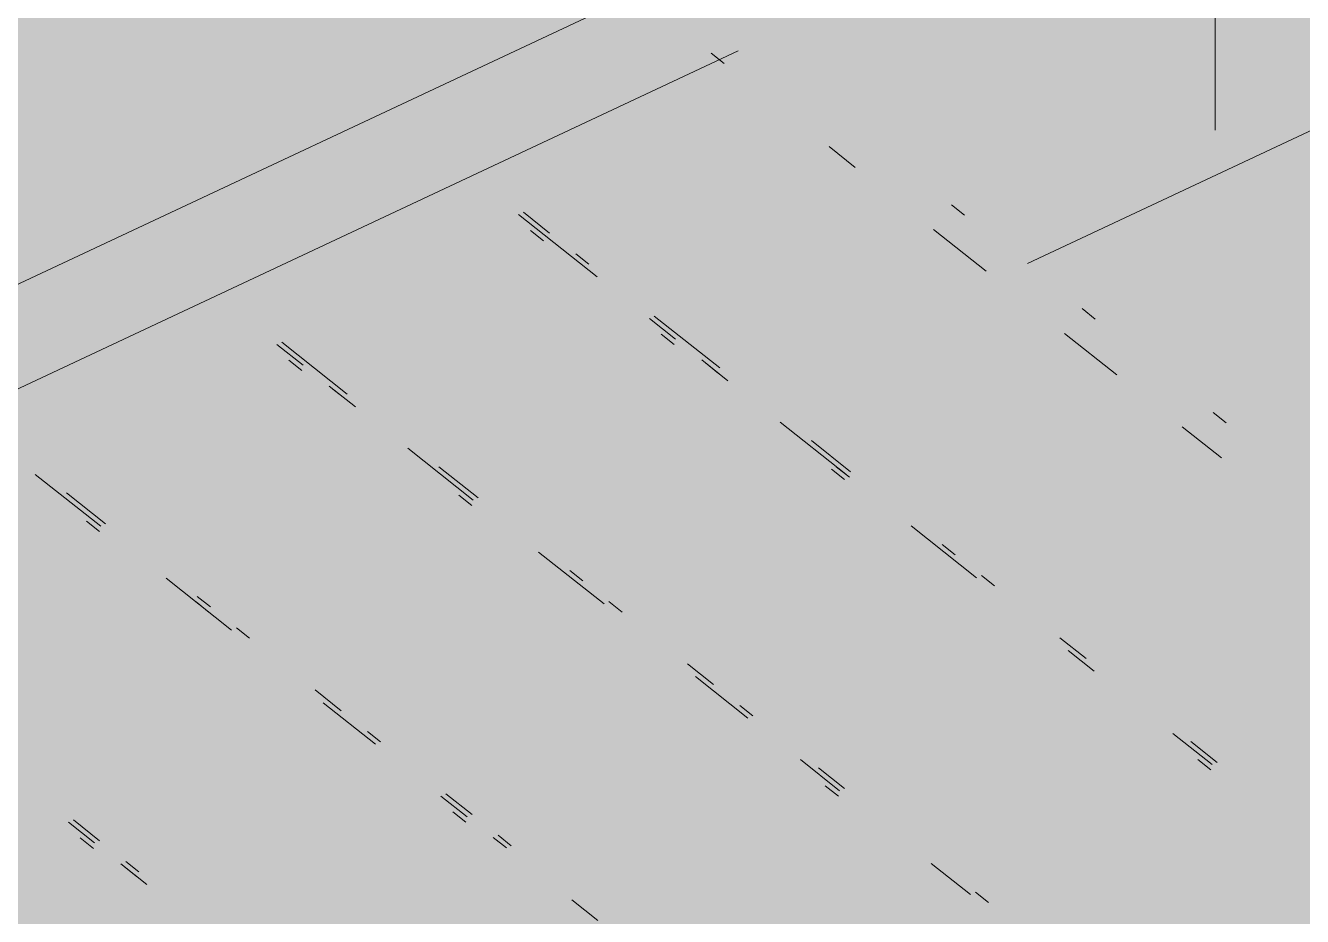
# Model space of a CAD drawing. Header units: millimetres. Extents: x 5 to 1315, y 5 to 292.
# Drawn here: x 1186.438 to 1189.677, y 100.444 to 102.705 of the extents above; entities that cross this region are included whole.
import ezdxf

# ---------------------------------------------------------------- set-up
doc = ezdxf.new("R2010")
doc.units = ezdxf.units.MM
doc.layers.add('EXISTING', color=7, linetype='Continuous')
doc.layers.add('IMAGES', color=7, linetype='Continuous')

# ---------------------------------------------------------------- blocks, each defined once
blk = doc.blocks.new('SHEET_03')
at = {"layer": 'EXISTING', "color": 250, "lineweight": 9}
for p, q in [((285.3963, 101.569), (289.4551, 103.4745)), ((289.4551, 102.4399), (289.4551, 103.4745)), ((288.9793, 102.1014), (290.6978, 102.9082)), ((284.3685, 100.8212), (288.2452, 102.6412)), ((288.177, 102.635), (288.2102, 102.6087)), ((288.4758, 102.398), (288.5421, 102.3453)), ((287.7671, 102.1786), (287.7007, 102.2313)), ((288.8194, 102.2239), (288.7862, 102.2502)), ((287.6882, 102.2255), (287.8874, 102.0674)), ((287.7515, 102.1592), (287.7183, 102.1855)), ((288.7413, 102.1873), (288.8741, 102.0819)), ((287.8667, 102.0996), (287.8335, 102.126)), ((289.1513, 101.9605), (289.1181, 101.9868)), ((288.0202, 101.9621), (288.0866, 101.9094)), ((288.1986, 101.8362), (288.0327, 101.9679)), ((288.0834, 101.8958), (288.0502, 101.9221)), ((289.0733, 101.9239), (289.2061, 101.8185)), ((287.0753, 101.8958), (287.1417, 101.8431)), ((287.2538, 101.7699), (287.0878, 101.9016)), ((287.1385, 101.8295), (287.1053, 101.8558)), ((288.1529, 101.8567), (288.2193, 101.804)), ((288.1955, 101.8226), (288.1623, 101.8489)), ((287.2081, 101.7904), (287.2745, 101.7377)), ((287.2506, 101.7563), (287.2174, 101.7827)), ((289.4833, 101.6971), (289.4501, 101.7235)), ((288.3521, 101.6987), (288.5181, 101.567)), ((289.372, 101.6868), (289.4716, 101.6078)), ((288.5306, 101.5728), (288.431, 101.6519)), ((287.4072, 101.6324), (287.5732, 101.5007)), ((287.5857, 101.5066), (287.4861, 101.5856)), ((288.5274, 101.5592), (288.4943, 101.5856)), ((286.4624, 101.5661), (286.6283, 101.4344)), ((288.515, 101.5534), (288.4818, 101.5797)), ((286.6408, 101.4403), (286.5412, 101.5193)), ((287.5701, 101.4871), (287.5369, 101.5134)), ((286.6252, 101.4208), (286.592, 101.4471)), ((288.6841, 101.4353), (288.8501, 101.3036)), ((287.7392, 101.369), (287.9052, 101.2373)), ((288.7961, 101.3621), (288.763, 101.3885)), ((286.7943, 101.3027), (286.9603, 101.171)), ((287.8513, 101.2958), (287.8181, 101.3222)), ((288.8957, 101.2831), (288.8625, 101.3094)), ((286.9033, 101.2159), (286.8701, 101.2423)), ((286.9064, 101.2296), (286.8732, 101.2559)), ((287.9509, 101.2168), (287.9177, 101.2432)), ((287.006, 101.1505), (286.9728, 101.1769)), ((289.1281, 101.0987), (289.0617, 101.1514)), ((289.0824, 101.1192), (289.1488, 101.0665)), ((288.1832, 101.0325), (288.1168, 101.0851)), ((288.1375, 101.0529), (288.2703, 100.9476)), ((287.2384, 100.9662), (287.172, 101.0189)), ((287.1927, 100.9866), (287.3254, 100.8813)), ((288.2828, 100.9534), (288.2496, 100.9798)), ((287.3379, 100.8872), (287.3047, 100.9135)), ((289.348, 100.9085), (289.4476, 100.8295)), ((289.4601, 100.8353), (289.3937, 100.888)), ((288.4031, 100.8422), (288.5027, 100.7632)), ((289.4444, 100.8159), (289.4112, 100.8422)), ((288.5152, 100.7691), (288.4488, 100.8217)), ((288.4996, 100.7496), (288.4664, 100.7759)), ((287.4914, 100.7496), (287.5578, 100.6969)), ((287.5703, 100.7028), (287.5039, 100.7555)), ((287.5547, 100.6833), (287.5215, 100.7096)), ((286.5466, 100.6833), (286.6129, 100.6306)), ((286.6254, 100.6365), (286.559, 100.6892)), ((287.6242, 100.6442), (287.6574, 100.6179)), ((287.6699, 100.6238), (287.6367, 100.6501)), ((286.6098, 100.617), (286.5766, 100.6434)), ((286.725, 100.5575), (286.6918, 100.5838)), ((286.6793, 100.578), (286.7457, 100.5253)), ((286.7219, 100.5439), (286.6887, 100.5702)), ((288.7351, 100.5788), (288.8347, 100.4998)), ((287.8234, 100.4862), (287.8898, 100.4335)), ((288.8803, 100.4793), (288.8471, 100.5057))]:
    blk.add_line(p, q, dxfattribs=at)
at = {"layer": 'IMAGES', "color": 7}
for points in [[(289.4309, 102.4733), (289.5273, 102.4733), (289.4309, 103.3409), (289.5273, 103.3409)], [(289.5273, 102.6661), (289.6236, 102.6661), (289.5273, 103.1481), (289.6236, 103.1481)], [(288.2745, 102.6661), (288.3709, 102.6661), (288.2745, 102.8589), (288.3709, 102.8589)], [(288.3709, 102.6661), (289.4309, 102.6661), (288.3709, 102.8589), (289.4309, 102.8589)], [(289.6236, 102.6661), (289.72, 102.6661), (289.6236, 102.8589), (289.72, 102.8589)], [(283.8418, 102.6661), (286.9255, 102.6661), (283.8418, 102.7625), (286.9255, 102.7625)], [(286.9255, 102.6661), (287.0218, 102.6661), (286.9255, 102.7625), (287.0218, 102.7625)], [(287.0218, 102.6661), (287.1182, 102.6661), (287.0218, 102.7625), (287.1182, 102.7625)], [(287.1182, 102.6661), (287.2145, 102.6661), (287.1182, 102.7625), (287.2145, 102.7625)], [(287.2145, 102.6661), (287.3109, 102.6661), (287.2145, 102.7625), (287.3109, 102.7625)], [(287.3109, 102.6661), (287.4073, 102.6661), (287.3109, 102.7625), (287.4073, 102.7625)], [(287.4073, 102.6661), (287.7927, 102.6661), (287.4073, 102.7625), (287.7927, 102.7625)], [(287.7927, 102.6661), (287.8891, 102.6661), (287.7927, 102.7625), (287.8891, 102.7625)], [(287.8891, 102.6661), (287.9855, 102.6661), (287.8891, 102.7625), (287.9855, 102.7625)], [(287.9855, 102.6661), (288.0818, 102.6661), (287.9855, 102.7625), (288.0818, 102.7625)], [(288.0818, 102.6661), (288.1782, 102.6661), (288.0818, 102.7625), (288.1782, 102.7625)], [(288.1782, 102.6661), (288.2745, 102.6661), (288.1782, 102.7625), (288.2745, 102.7625)], [(284.0345, 102.5697), (286.9255, 102.5697), (284.0345, 102.6661), (286.9255, 102.6661)], [(286.9255, 102.5697), (287.0218, 102.5697), (286.9255, 102.6661), (287.0218, 102.6661)], [(287.0218, 102.5697), (287.1182, 102.5697), (287.0218, 102.6661), (287.1182, 102.6661)], [(287.1182, 102.5697), (287.5036, 102.5697), (287.1182, 102.6661), (287.5036, 102.6661)], [(287.5036, 102.5697), (287.6, 102.5697), (287.5036, 102.6661), (287.6, 102.6661)], [(287.6, 102.5697), (287.6964, 102.5697), (287.6, 102.6661), (287.6964, 102.6661)], [(287.6964, 102.5697), (287.7927, 102.5697), (287.6964, 102.6661), (287.7927, 102.6661)], [(287.7927, 102.5697), (287.8891, 102.5697), (287.7927, 102.6661), (287.8891, 102.6661)], [(287.8891, 102.5697), (287.9855, 102.5697), (287.8891, 102.6661), (287.9855, 102.6661)], [(287.9855, 102.5697), (288.0818, 102.5697), (287.9855, 102.6661), (288.0818, 102.6661)], [(288.0818, 102.5697), (288.1782, 102.5697), (288.0818, 102.6661), (288.1782, 102.6661)], [(288.1782, 102.5697), (288.2745, 102.5697), (288.1782, 102.6661), (288.2745, 102.6661)], [(288.2745, 102.5697), (288.3709, 102.5697), (288.2745, 102.6661), (288.3709, 102.6661)], [(288.3709, 102.5697), (288.4673, 102.5697), (288.3709, 102.6661), (288.4673, 102.6661)], [(288.4673, 102.5697), (289.4309, 102.5697), (288.4673, 102.6661), (289.4309, 102.6661)], [(289.5273, 102.5697), (289.72, 102.5697), (289.5273, 102.6661), (289.72, 102.6661)], [(284.3236, 102.4733), (286.4436, 102.4733), (284.3236, 102.5697), (286.4436, 102.5697)], [(286.4436, 102.4733), (286.54, 102.4733), (286.4436, 102.5697), (286.54, 102.5697)], [(286.54, 102.4733), (286.6364, 102.4733), (286.54, 102.5697), (286.6364, 102.5697)], [(286.6364, 102.4733), (286.7327, 102.4733), (286.6364, 102.5697), (286.7327, 102.5697)], [(286.7327, 102.4733), (286.8291, 102.4733), (286.7327, 102.5697), (286.8291, 102.5697)], [(286.8291, 102.4733), (286.9255, 102.4733), (286.8291, 102.5697), (286.9255, 102.5697)], [(286.9255, 102.4733), (287.3109, 102.4733), (286.9255, 102.5697), (287.3109, 102.5697)], [(287.3109, 102.4733), (287.4073, 102.4733), (287.3109, 102.5697), (287.4073, 102.5697)], [(287.4073, 102.4733), (287.6964, 102.4733), (287.4073, 102.5697), (287.6964, 102.5697)], [(287.6964, 102.4733), (287.7927, 102.4733), (287.6964, 102.5697), (287.7927, 102.5697)], [(287.7927, 102.4733), (287.9855, 102.4733), (287.7927, 102.5697), (287.9855, 102.5697)], [(287.9855, 102.4733), (288.0818, 102.4733), (287.9855, 102.5697), (288.0818, 102.5697)], [(288.0818, 102.4733), (288.1782, 102.4733), (288.0818, 102.5697), (288.1782, 102.5697)], [(288.1782, 102.4733), (288.2745, 102.4733), (288.1782, 102.5697), (288.2745, 102.5697)], [(288.2745, 102.4733), (288.4673, 102.4733), (288.2745, 102.5697), (288.4673, 102.5697)], [(288.4673, 102.4733), (288.5636, 102.4733), (288.4673, 102.5697), (288.5636, 102.5697)], [(288.5636, 102.4733), (289.4309, 102.4733), (288.5636, 102.5697), (289.4309, 102.5697)], [(289.5273, 102.4733), (289.6236, 102.4733), (289.5273, 102.5697), (289.6236, 102.5697)], [(289.6236, 102.4733), (289.72, 102.4733), (289.6236, 102.5697), (289.72, 102.5697)], [(286.3473, 102.3768), (286.4436, 102.3768), (286.3473, 102.4733), (286.4436, 102.4733)], [(286.4436, 102.3768), (286.54, 102.3768), (286.4436, 102.4733), (286.54, 102.4733)], [(286.54, 102.3768), (286.6364, 102.3768), (286.54, 102.4733), (286.6364, 102.4733)], [(286.6364, 102.3768), (286.8291, 102.3768), (286.6364, 102.4733), (286.8291, 102.4733)], [(286.8291, 102.3768), (287.1182, 102.3768), (286.8291, 102.4733), (287.1182, 102.4733)], [(287.1182, 102.3768), (287.2145, 102.3768), (287.1182, 102.4733), (287.2145, 102.4733)], [(287.2145, 102.3768), (287.4073, 102.3768), (287.2145, 102.4733), (287.4073, 102.4733)], [(287.4073, 102.2804), (287.5036, 102.2804), (287.4073, 102.4733), (287.5036, 102.4733)], [(287.5036, 102.3768), (287.6964, 102.3768), (287.5036, 102.4733), (287.6964, 102.4733)], [(287.6964, 102.3768), (287.7927, 102.3768), (287.6964, 102.4733), (287.7927, 102.4733)], [(287.7927, 102.3768), (287.9855, 102.3768), (287.7927, 102.4733), (287.9855, 102.4733)], [(287.9855, 102.3768), (288.0818, 102.3768), (287.9855, 102.4733), (288.0818, 102.4733)], [(288.0818, 102.3768), (288.1782, 102.3768), (288.0818, 102.4733), (288.1782, 102.4733)], [(288.1782, 102.3768), (288.2745, 102.3768), (288.1782, 102.4733), (288.2745, 102.4733)], [(288.2745, 102.3768), (288.3709, 102.3768), (288.2745, 102.4733), (288.3709, 102.4733)], [(288.3709, 102.3768), (288.4673, 102.3768), (288.3709, 102.4733), (288.4673, 102.4733)], [(288.4673, 102.3768), (288.5636, 102.3768), (288.4673, 102.4733), (288.5636, 102.4733)], [(288.5636, 102.3768), (288.66, 102.3768), (288.5636, 102.4733), (288.66, 102.4733)], [(288.66, 102.3768), (289.4309, 102.3768), (288.66, 102.4733), (289.4309, 102.4733)], [(289.4309, 102.3768), (289.5273, 102.3768), (289.4309, 102.4733), (289.5273, 102.4733)], [(289.5273, 102.3768), (289.8164, 102.3768), (289.5273, 102.4733), (289.8164, 102.4733)], [(286.3473, 102.2804), (286.4436, 102.2804), (286.3473, 102.3768), (286.4436, 102.3768)], [(286.4436, 102.2804), (286.9255, 102.2804), (286.4436, 102.3768), (286.9255, 102.3768)], [(286.9255, 102.2804), (287.0218, 102.2804), (286.9255, 102.3768), (287.0218, 102.3768)], [(287.0218, 102.2804), (287.2145, 102.2804), (287.0218, 102.3768), (287.2145, 102.3768)], [(287.2145, 102.2804), (287.3109, 102.2804), (287.2145, 102.3768), (287.3109, 102.3768)], [(287.3109, 102.2804), (287.4073, 102.2804), (287.3109, 102.3768), (287.4073, 102.3768)], [(287.5036, 102.2804), (287.6, 102.2804), (287.5036, 102.3768), (287.6, 102.3768)], [(287.6, 102.184), (287.6964, 102.184), (287.6, 102.3768), (287.6964, 102.3768)], [(287.6964, 102.2804), (287.7927, 102.2804), (287.6964, 102.3768), (287.7927, 102.3768)], [(287.7927, 102.2804), (287.8891, 102.2804), (287.7927, 102.3768), (287.8891, 102.3768)], [(287.8891, 102.2804), (287.9855, 102.2804), (287.8891, 102.3768), (287.9855, 102.3768)], [(287.9855, 102.2804), (288.0818, 102.2804), (287.9855, 102.3768), (288.0818, 102.3768)], [(288.0818, 102.2804), (288.2745, 102.2804), (288.0818, 102.3768), (288.2745, 102.3768)], [(288.2745, 102.2804), (288.3709, 102.2804), (288.2745, 102.3768), (288.3709, 102.3768)], [(288.3709, 102.2804), (288.4673, 102.2804), (288.3709, 102.3768), (288.4673, 102.3768)], [(288.4673, 102.2804), (288.5636, 102.2804), (288.4673, 102.3768), (288.5636, 102.3768)], [(288.5636, 102.2804), (288.66, 102.2804), (288.5636, 102.3768), (288.66, 102.3768)], [(288.66, 102.2804), (288.7564, 102.2804), (288.66, 102.3768), (288.7564, 102.3768)], [(288.7564, 102.2804), (288.8527, 102.2804), (288.7564, 102.3768), (288.8527, 102.3768)], [(288.8527, 102.2804), (289.2382, 102.2804), (288.8527, 102.3768), (289.2382, 102.3768)], [(289.2382, 102.2804), (289.3345, 102.2804), (289.2382, 102.3768), (289.3345, 102.3768)], [(289.3345, 102.2804), (289.4309, 102.2804), (289.3345, 102.3768), (289.4309, 102.3768)], [(289.4309, 102.2804), (289.5273, 102.2804), (289.4309, 102.3768), (289.5273, 102.3768)], [(289.5273, 102.2804), (289.6236, 102.2804), (289.5273, 102.3768), (289.6236, 102.3768)], [(289.6236, 102.2804), (289.8164, 102.2804), (289.6236, 102.3768), (289.8164, 102.3768)], [(286.3473, 102.184), (286.7327, 102.184), (286.3473, 102.2804), (286.7327, 102.2804)], [(286.7327, 102.184), (286.8291, 102.184), (286.7327, 102.2804), (286.8291, 102.2804)], [(286.8291, 102.184), (286.9255, 102.184), (286.8291, 102.2804), (286.9255, 102.2804)], [(286.9255, 102.184), (287.0218, 102.184), (286.9255, 102.2804), (287.0218, 102.2804)], [(287.0218, 102.184), (287.1182, 102.184), (287.0218, 102.2804), (287.1182, 102.2804)], [(287.1182, 102.184), (287.3109, 102.184), (287.1182, 102.2804), (287.3109, 102.2804)], [(287.3109, 102.184), (287.4073, 102.184), (287.3109, 102.2804), (287.4073, 102.2804)], [(287.4073, 102.184), (287.5036, 102.184), (287.4073, 102.2804), (287.5036, 102.2804)], [(287.5036, 102.184), (287.6, 102.184), (287.5036, 102.2804), (287.6, 102.2804)], [(287.6964, 102.184), (287.7927, 102.184), (287.6964, 102.2804), (287.7927, 102.2804)], [(287.7927, 102.184), (287.8891, 102.184), (287.7927, 102.2804), (287.8891, 102.2804)], [(287.8891, 102.184), (287.9855, 102.184), (287.8891, 102.2804), (287.9855, 102.2804)], [(287.9855, 102.184), (288.4673, 102.184), (287.9855, 102.2804), (288.4673, 102.2804)], [(288.4673, 102.184), (288.5636, 102.184), (288.4673, 102.2804), (288.5636, 102.2804)], [(288.5636, 102.184), (288.66, 102.184), (288.5636, 102.2804), (288.66, 102.2804)], [(288.66, 102.184), (288.7564, 102.184), (288.66, 102.2804), (288.7564, 102.2804)], [(288.7564, 102.184), (288.8527, 102.184), (288.7564, 102.2804), (288.8527, 102.2804)], [(288.8527, 102.184), (289.0455, 102.184), (288.8527, 102.2804), (289.0455, 102.2804)], [(289.0455, 102.184), (289.1418, 102.184), (289.0455, 102.2804), (289.1418, 102.2804)], [(289.1418, 102.184), (289.2382, 102.184), (289.1418, 102.2804), (289.2382, 102.2804)], [(289.2382, 102.184), (289.3345, 102.184), (289.2382, 102.2804), (289.3345, 102.2804)], [(289.3345, 102.184), (289.5273, 102.184), (289.3345, 102.2804), (289.5273, 102.2804)], [(289.5273, 102.184), (289.6236, 102.184), (289.5273, 102.2804), (289.6236, 102.2804)], [(289.6236, 102.184), (289.72, 102.184), (289.6236, 102.2804), (289.72, 102.2804)], [(286.0582, 102.0876), (286.4436, 102.0876), (286.0582, 102.184), (286.4436, 102.184)], [(286.4436, 102.0876), (286.54, 102.0876), (286.4436, 102.184), (286.54, 102.184)], [(286.54, 102.0876), (286.6364, 102.0876), (286.54, 102.184), (286.6364, 102.184)], [(286.6364, 102.0876), (286.7327, 102.0876), (286.6364, 102.184), (286.7327, 102.184)], [(286.7327, 102.0876), (286.8291, 102.0876), (286.7327, 102.184), (286.8291, 102.184)], [(286.8291, 102.0876), (286.9255, 102.0876), (286.8291, 102.184), (286.9255, 102.184)], [(286.9255, 102.0876), (287.0218, 102.0876), (286.9255, 102.184), (287.0218, 102.184)], [(287.0218, 102.0876), (287.1182, 102.0876), (287.0218, 102.184), (287.1182, 102.184)], [(287.1182, 102.0876), (287.2145, 102.0876), (287.1182, 102.184), (287.2145, 102.184)], [(287.2145, 102.0876), (287.3109, 102.0876), (287.2145, 102.184), (287.3109, 102.184)], [(287.3109, 102.0876), (287.5036, 102.0876), (287.3109, 102.184), (287.5036, 102.184)], [(287.5036, 102.0876), (287.6, 102.0876), (287.5036, 102.184), (287.6, 102.184)], [(287.6, 102.0876), (287.6964, 102.0876), (287.6, 102.184), (287.6964, 102.184)], [(287.6964, 102.0876), (287.8891, 102.0876), (287.6964, 102.184), (287.8891, 102.184)], [(287.8891, 102.0876), (287.9855, 102.0876), (287.8891, 102.184), (287.9855, 102.184)], [(287.9855, 102.0876), (288.0818, 102.0876), (287.9855, 102.184), (288.0818, 102.184)], [(288.0818, 102.0876), (288.5636, 102.0876), (288.0818, 102.184), (288.5636, 102.184)], [(288.5636, 102.0876), (288.66, 102.0876), (288.5636, 102.184), (288.66, 102.184)], [(288.66, 102.0876), (288.7564, 102.0876), (288.66, 102.184), (288.7564, 102.184)], [(288.7564, 102.0876), (288.8527, 102.0876), (288.7564, 102.184), (288.8527, 102.184)], [(288.8527, 102.0876), (288.9491, 102.0876), (288.8527, 102.184), (288.9491, 102.184)], [(288.9491, 102.0876), (289.0455, 102.0876), (288.9491, 102.184), (289.0455, 102.184)], [(289.0455, 102.0876), (289.1418, 102.0876), (289.0455, 102.184), (289.1418, 102.184)], [(289.1418, 102.0876), (289.3345, 102.0876), (289.1418, 102.184), (289.3345, 102.184)], [(289.3345, 101.9912), (289.4309, 101.9912), (289.3345, 102.184), (289.4309, 102.184)], [(289.4309, 102.0876), (289.6236, 102.0876), (289.4309, 102.184), (289.6236, 102.184)], [(289.6236, 102.0876), (291.7436, 102.0876), (289.6236, 102.184), (291.7436, 102.184)], [(286.3473, 101.7984), (286.4436, 101.7984), (286.3473, 102.0876), (286.4436, 102.0876)], [(286.4436, 101.9912), (286.6364, 101.9912), (286.4436, 102.0876), (286.6364, 102.0876)], [(286.6364, 101.9912), (286.7327, 101.9912), (286.6364, 102.0876), (286.7327, 102.0876)], [(286.7327, 101.9912), (286.9255, 101.9912), (286.7327, 102.0876), (286.9255, 102.0876)], [(286.9255, 101.9912), (287.1182, 101.9912), (286.9255, 102.0876), (287.1182, 102.0876)], [(287.1182, 101.9912), (287.2145, 101.9912), (287.1182, 102.0876), (287.2145, 102.0876)], [(287.2145, 101.9912), (287.3109, 101.9912), (287.2145, 102.0876), (287.3109, 102.0876)], [(287.3109, 101.9912), (287.4073, 101.9912), (287.3109, 102.0876), (287.4073, 102.0876)], [(287.4073, 101.9912), (287.5036, 101.9912), (287.4073, 102.0876), (287.5036, 102.0876)], [(287.5036, 101.9912), (287.6964, 101.9912), (287.5036, 102.0876), (287.6964, 102.0876)], [(287.6964, 101.9912), (287.7927, 101.9912), (287.6964, 102.0876), (287.7927, 102.0876)], [(287.7927, 101.9912), (287.8891, 101.9912), (287.7927, 102.0876), (287.8891, 102.0876)], [(287.8891, 101.9912), (287.9855, 101.9912), (287.8891, 102.0876), (287.9855, 102.0876)], [(287.9855, 101.9912), (288.0818, 101.9912), (287.9855, 102.0876), (288.0818, 102.0876)], [(288.0818, 101.9912), (288.66, 101.9912), (288.0818, 102.0876), (288.66, 102.0876)], [(288.66, 101.9912), (288.7564, 101.9912), (288.66, 102.0876), (288.7564, 102.0876)], [(288.7564, 101.9912), (288.8527, 101.9912), (288.7564, 102.0876), (288.8527, 102.0876)], [(288.8527, 101.9912), (288.9491, 101.9912), (288.8527, 102.0876), (288.9491, 102.0876)], [(288.9491, 101.9912), (289.0455, 101.9912), (288.9491, 102.0876), (289.0455, 102.0876)], [(289.0455, 101.9912), (289.1418, 101.9912), (289.0455, 102.0876), (289.1418, 102.0876)], [(289.1418, 101.9912), (289.3345, 101.9912), (289.1418, 102.0876), (289.3345, 102.0876)], [(289.4309, 101.8948), (289.72, 101.8948), (289.4309, 102.0876), (289.72, 102.0876)], [(286.4436, 101.8948), (286.54, 101.8948), (286.4436, 101.9912), (286.54, 101.9912)], [(286.54, 101.8948), (286.6364, 101.8948), (286.54, 101.9912), (286.6364, 101.9912)], [(286.6364, 101.8948), (286.7327, 101.8948), (286.6364, 101.9912), (286.7327, 101.9912)], [(286.7327, 101.8948), (286.8291, 101.8948), (286.7327, 101.9912), (286.8291, 101.9912)], [(286.8291, 101.8948), (286.9255, 101.8948), (286.8291, 101.9912), (286.9255, 101.9912)], [(286.9255, 101.8948), (287.0218, 101.8948), (286.9255, 101.9912), (287.0218, 101.9912)], [(287.0218, 101.8948), (287.1182, 101.8948), (287.0218, 101.9912), (287.1182, 101.9912)], [(287.1182, 101.8948), (287.2145, 101.8948), (287.1182, 101.9912), (287.2145, 101.9912)], [(287.2145, 101.8948), (287.3109, 101.8948), (287.2145, 101.9912), (287.3109, 101.9912)], [(287.3109, 101.8948), (287.8891, 101.8948), (287.3109, 101.9912), (287.8891, 101.9912)], [(287.8891, 101.8948), (287.9855, 101.8948), (287.8891, 101.9912), (287.9855, 101.9912)], [(287.9855, 101.8948), (288.1782, 101.8948), (287.9855, 101.9912), (288.1782, 101.9912)], [(288.1782, 101.8948), (288.2745, 101.8948), (288.1782, 101.9912), (288.2745, 101.9912)], [(288.2745, 101.8948), (288.7564, 101.8948), (288.2745, 101.9912), (288.7564, 101.9912)], [(288.7564, 101.8948), (288.8527, 101.8948), (288.7564, 101.9912), (288.8527, 101.9912)], [(288.8527, 101.8948), (288.9491, 101.8948), (288.8527, 101.9912), (288.9491, 101.9912)], [(288.9491, 101.8948), (289.0455, 101.8948), (288.9491, 101.9912), (289.0455, 101.9912)], [(289.0455, 101.8948), (289.1418, 101.8948), (289.0455, 101.9912), (289.1418, 101.9912)], [(289.1418, 101.8948), (289.2382, 101.8948), (289.1418, 101.9912), (289.2382, 101.9912)], [(289.2382, 101.8948), (289.3345, 101.8948), (289.2382, 101.9912), (289.3345, 101.9912)], [(289.3345, 101.8948), (289.4309, 101.8948), (289.3345, 101.9912), (289.4309, 101.9912)], [(286.4436, 101.7984), (286.54, 101.7984), (286.4436, 101.8948), (286.54, 101.8948)], [(286.54, 101.7984), (286.6364, 101.7984), (286.54, 101.8948), (286.6364, 101.8948)], [(286.6364, 101.7984), (286.7327, 101.7984), (286.6364, 101.8948), (286.7327, 101.8948)], [(286.7327, 101.7984), (286.8291, 101.7984), (286.7327, 101.8948), (286.8291, 101.8948)], [(286.8291, 101.7984), (286.9255, 101.7984), (286.8291, 101.8948), (286.9255, 101.8948)], [(286.9255, 101.7984), (287.0218, 101.7984), (286.9255, 101.8948), (287.0218, 101.8948)], [(287.0218, 101.7984), (287.2145, 101.7984), (287.0218, 101.8948), (287.2145, 101.8948)], [(287.2145, 101.7984), (287.3109, 101.7984), (287.2145, 101.8948), (287.3109, 101.8948)], [(287.3109, 101.7984), (287.4073, 101.7984), (287.3109, 101.8948), (287.4073, 101.8948)], [(287.4073, 101.7984), (287.9855, 101.7984), (287.4073, 101.8948), (287.9855, 101.8948)], [(287.9855, 101.7984), (288.0818, 101.7984), (287.9855, 101.8948), (288.0818, 101.8948)], [(288.0818, 101.7984), (288.2745, 101.7984), (288.0818, 101.8948), (288.2745, 101.8948)], [(288.2745, 101.7984), (288.4673, 101.7984), (288.2745, 101.8948), (288.4673, 101.8948)], [(288.4673, 101.7984), (288.9491, 101.7984), (288.4673, 101.8948), (288.9491, 101.8948)], [(288.9491, 101.7984), (289.0455, 101.7984), (288.9491, 101.8948), (289.0455, 101.8948)], [(289.0455, 101.7984), (289.1418, 101.7984), (289.0455, 101.8948), (289.1418, 101.8948)], [(289.1418, 101.7984), (289.2382, 101.7984), (289.1418, 101.8948), (289.2382, 101.8948)], [(289.2382, 101.7984), (289.3345, 101.7984), (289.2382, 101.8948), (289.3345, 101.8948)], [(289.3345, 101.7984), (289.4309, 101.7984), (289.3345, 101.8948), (289.4309, 101.8948)], [(289.4309, 101.7984), (289.5273, 101.7984), (289.4309, 101.8948), (289.5273, 101.8948)], [(289.5273, 101.702), (289.72, 101.702), (289.5273, 101.8948), (289.72, 101.8948)], [(286.3473, 101.702), (286.4436, 101.702), (286.3473, 101.7984), (286.4436, 101.7984)], [(286.4436, 101.702), (286.54, 101.702), (286.4436, 101.7984), (286.54, 101.7984)], [(286.54, 101.702), (286.7327, 101.702), (286.54, 101.7984), (286.7327, 101.7984)], [(286.7327, 101.702), (286.8291, 101.702), (286.7327, 101.7984), (286.8291, 101.7984)], [(286.8291, 101.702), (287.0218, 101.702), (286.8291, 101.7984), (287.0218, 101.7984)], [(287.0218, 101.702), (287.1182, 101.702), (287.0218, 101.7984), (287.1182, 101.7984)], [(287.1182, 101.702), (287.2145, 101.702), (287.1182, 101.7984), (287.2145, 101.7984)], [(287.2145, 101.702), (287.3109, 101.702), (287.2145, 101.7984), (287.3109, 101.7984)], [(287.3109, 101.702), (287.4073, 101.702), (287.3109, 101.7984), (287.4073, 101.7984)], [(287.4073, 101.702), (287.5036, 101.702), (287.4073, 101.7984), (287.5036, 101.7984)], [(287.5036, 101.702), (287.9855, 101.702), (287.5036, 101.7984), (287.9855, 101.7984)], [(287.9855, 101.702), (288.0818, 101.702), (287.9855, 101.7984), (288.0818, 101.7984)], [(288.0818, 101.702), (288.1782, 101.702), (288.0818, 101.7984), (288.1782, 101.7984)], [(288.1782, 101.702), (288.2745, 101.702), (288.1782, 101.7984), (288.2745, 101.7984)], [(288.2745, 101.702), (288.3709, 101.702), (288.2745, 101.7984), (288.3709, 101.7984)], [(288.3709, 101.702), (288.4673, 101.702), (288.3709, 101.7984), (288.4673, 101.7984)], [(288.4673, 101.702), (288.5636, 101.702), (288.4673, 101.7984), (288.5636, 101.7984)], [(288.5636, 101.702), (289.0455, 101.702), (288.5636, 101.7984), (289.0455, 101.7984)], [(289.0455, 101.702), (289.1418, 101.702), (289.0455, 101.7984), (289.1418, 101.7984)], [(289.1418, 101.702), (289.2382, 101.702), (289.1418, 101.7984), (289.2382, 101.7984)], [(289.2382, 101.702), (289.3345, 101.702), (289.2382, 101.7984), (289.3345, 101.7984)], [(289.3345, 101.702), (289.4309, 101.702), (289.3345, 101.7984), (289.4309, 101.7984)], [(289.4309, 101.702), (289.5273, 101.702), (289.4309, 101.7984), (289.5273, 101.7984)], [(286.3473, 101.6056), (286.4436, 101.6056), (286.3473, 101.702), (286.4436, 101.702)], [(286.4436, 101.6056), (286.54, 101.6056), (286.4436, 101.702), (286.54, 101.702)], [(286.54, 101.6056), (286.6364, 101.6056), (286.54, 101.702), (286.6364, 101.702)], [(286.6364, 101.6056), (287.1182, 101.6056), (286.6364, 101.702), (287.1182, 101.702)], [(287.1182, 101.6056), (287.2145, 101.6056), (287.1182, 101.702), (287.2145, 101.702)], [(287.2145, 101.6056), (287.3109, 101.6056), (287.2145, 101.702), (287.3109, 101.702)], [(287.3109, 101.6056), (287.4073, 101.6056), (287.3109, 101.702), (287.4073, 101.702)], [(287.4073, 101.6056), (287.5036, 101.6056), (287.4073, 101.702), (287.5036, 101.702)], [(287.5036, 101.6056), (287.6, 101.6056), (287.5036, 101.702), (287.6, 101.702)], [(287.6, 101.6056), (287.6964, 101.6056), (287.6, 101.702), (287.6964, 101.702)], [(287.6964, 101.6056), (288.1782, 101.6056), (287.6964, 101.702), (288.1782, 101.702)], [(288.1782, 101.6056), (288.2745, 101.6056), (288.1782, 101.702), (288.2745, 101.702)], [(288.2745, 101.6056), (288.3709, 101.6056), (288.2745, 101.702), (288.3709, 101.702)], [(288.3709, 101.6056), (288.4673, 101.6056), (288.3709, 101.702), (288.4673, 101.702)], [(288.4673, 101.6056), (288.5636, 101.6056), (288.4673, 101.702), (288.5636, 101.702)], [(288.5636, 101.6056), (288.66, 101.6056), (288.5636, 101.702), (288.66, 101.702)], [(288.66, 101.6056), (289.1418, 101.6056), (288.66, 101.702), (289.1418, 101.702)], [(289.1418, 101.6056), (289.2382, 101.6056), (289.1418, 101.702), (289.2382, 101.702)], [(289.2382, 101.6056), (289.3345, 101.6056), (289.2382, 101.702), (289.3345, 101.702)], [(289.3345, 101.6056), (289.4309, 101.6056), (289.3345, 101.702), (289.4309, 101.702)], [(289.4309, 101.6056), (289.5273, 101.6056), (289.4309, 101.702), (289.5273, 101.702)], [(289.5273, 101.6056), (289.6236, 101.6056), (289.5273, 101.702), (289.6236, 101.702)], [(289.6236, 101.6056), (289.72, 101.6056), (289.6236, 101.702), (289.72, 101.702)], [(286.3473, 101.5092), (286.4436, 101.5092), (286.3473, 101.6056), (286.4436, 101.6056)], [(286.4436, 101.5092), (286.54, 101.5092), (286.4436, 101.6056), (286.54, 101.6056)], [(286.54, 101.5092), (286.6364, 101.5092), (286.54, 101.6056), (286.6364, 101.6056)], [(286.6364, 101.5092), (286.7327, 101.5092), (286.6364, 101.6056), (286.7327, 101.6056)], [(286.7327, 101.5092), (287.2145, 101.5092), (286.7327, 101.6056), (287.2145, 101.6056)], [(287.2145, 101.5092), (287.3109, 101.5092), (287.2145, 101.6056), (287.3109, 101.6056)], [(287.3109, 101.5092), (287.4073, 101.5092), (287.3109, 101.6056), (287.4073, 101.6056)], [(287.4073, 101.5092), (287.6, 101.5092), (287.4073, 101.6056), (287.6, 101.6056)], [(287.6, 101.5092), (287.6964, 101.5092), (287.6, 101.6056), (287.6964, 101.6056)], [(287.6964, 101.5092), (287.7927, 101.5092), (287.6964, 101.6056), (287.7927, 101.6056)], [(287.7927, 101.5092), (288.2745, 101.5092), (287.7927, 101.6056), (288.2745, 101.6056)], [(288.2745, 101.5092), (288.3709, 101.5092), (288.2745, 101.6056), (288.3709, 101.6056)], [(288.3709, 101.5092), (288.4673, 101.5092), (288.3709, 101.6056), (288.4673, 101.6056)], [(288.4673, 101.5092), (288.5636, 101.5092), (288.4673, 101.6056), (288.5636, 101.6056)], [(288.5636, 101.5092), (288.66, 101.5092), (288.5636, 101.6056), (288.66, 101.6056)], [(288.66, 101.5092), (288.7564, 101.5092), (288.66, 101.6056), (288.7564, 101.6056)], [(288.7564, 101.5092), (288.8527, 101.5092), (288.7564, 101.6056), (288.8527, 101.6056)], [(288.8527, 101.5092), (289.3345, 101.5092), (288.8527, 101.6056), (289.3345, 101.6056)], [(289.3345, 101.5092), (289.4309, 101.5092), (289.3345, 101.6056), (289.4309, 101.6056)], [(289.4309, 101.5092), (289.5273, 101.5092), (289.4309, 101.6056), (289.5273, 101.6056)], [(289.5273, 101.4128), (289.6236, 101.4128), (289.5273, 101.6056), (289.6236, 101.6056)], [(289.6236, 101.5092), (289.8164, 101.5092), (289.6236, 101.6056), (289.8164, 101.6056)], [(286.3473, 101.4128), (286.4436, 101.4128), (286.3473, 101.5092), (286.4436, 101.5092)], [(286.4436, 101.4128), (286.54, 101.4128), (286.4436, 101.5092), (286.54, 101.5092)], [(286.54, 101.4128), (286.7327, 101.4128), (286.54, 101.5092), (286.7327, 101.5092)], [(286.7327, 101.4128), (286.8291, 101.4128), (286.7327, 101.5092), (286.8291, 101.5092)], [(286.8291, 101.4128), (287.4073, 101.4128), (286.8291, 101.5092), (287.4073, 101.5092)], [(287.4073, 101.4128), (287.5036, 101.4128), (287.4073, 101.5092), (287.5036, 101.5092)], [(287.5036, 101.4128), (287.6964, 101.4128), (287.5036, 101.5092), (287.6964, 101.5092)], [(287.6964, 101.4128), (287.7927, 101.4128), (287.6964, 101.5092), (287.7927, 101.5092)], [(287.7927, 101.4128), (287.8891, 101.4128), (287.7927, 101.5092), (287.8891, 101.5092)], [(287.8891, 101.4128), (288.3709, 101.4128), (287.8891, 101.5092), (288.3709, 101.5092)], [(288.3709, 101.4128), (288.4673, 101.4128), (288.3709, 101.5092), (288.4673, 101.5092)], [(288.4673, 101.4128), (288.5636, 101.4128), (288.4673, 101.5092), (288.5636, 101.5092)], [(288.5636, 101.4128), (288.7564, 101.4128), (288.5636, 101.5092), (288.7564, 101.5092)], [(288.7564, 101.4128), (288.8527, 101.4128), (288.7564, 101.5092), (288.8527, 101.5092)], [(288.8527, 101.4128), (288.9491, 101.4128), (288.8527, 101.5092), (288.9491, 101.5092)], [(288.9491, 101.4128), (289.5273, 101.4128), (288.9491, 101.5092), (289.5273, 101.5092)], [(289.6236, 101.4128), (289.72, 101.4128), (289.6236, 101.5092), (289.72, 101.5092)], [(286.0582, 101.3164), (286.4436, 101.3164), (286.0582, 101.4128), (286.4436, 101.4128)], [(286.4436, 101.3164), (286.54, 101.3164), (286.4436, 101.4128), (286.54, 101.4128)], [(286.54, 101.3164), (286.6364, 101.3164), (286.54, 101.4128), (286.6364, 101.4128)], [(286.6364, 101.3164), (286.8291, 101.3164), (286.6364, 101.4128), (286.8291, 101.4128)], [(286.8291, 101.3164), (286.9255, 101.3164), (286.8291, 101.4128), (286.9255, 101.4128)], [(286.9255, 101.3164), (287.0218, 101.3164), (286.9255, 101.4128), (287.0218, 101.4128)], [(287.0218, 101.3164), (287.5036, 101.3164), (287.0218, 101.4128), (287.5036, 101.4128)], [(287.5036, 101.3164), (287.6, 101.3164), (287.5036, 101.4128), (287.6, 101.4128)], [(287.6, 101.3164), (287.6964, 101.3164), (287.6, 101.4128), (287.6964, 101.4128)], [(287.6964, 101.3164), (287.7927, 101.3164), (287.6964, 101.4128), (287.7927, 101.4128)], [(287.7927, 101.3164), (287.8891, 101.3164), (287.7927, 101.4128), (287.8891, 101.4128)], [(287.8891, 101.3164), (288.5636, 101.3164), (287.8891, 101.4128), (288.5636, 101.4128)], [(288.5636, 101.3164), (288.66, 101.3164), (288.5636, 101.4128), (288.66, 101.4128)], [(288.66, 101.3164), (288.8527, 101.3164), (288.66, 101.4128), (288.8527, 101.4128)], [(288.8527, 101.3164), (288.9491, 101.3164), (288.8527, 101.4128), (288.9491, 101.4128)], [(288.9491, 101.3164), (289.0455, 101.3164), (288.9491, 101.4128), (289.0455, 101.4128)], [(289.0455, 101.3164), (289.5273, 101.3164), (289.0455, 101.4128), (289.5273, 101.4128)], [(289.5273, 101.3164), (289.6236, 101.3164), (289.5273, 101.4128), (289.6236, 101.4128)], [(289.6236, 101.3164), (289.8164, 101.3164), (289.6236, 101.4128), (289.8164, 101.4128)], [(286.0582, 101.22), (286.54, 101.22), (286.0582, 101.3164), (286.54, 101.3164)], [(286.54, 101.22), (286.7327, 101.22), (286.54, 101.3164), (286.7327, 101.3164)], [(286.7327, 101.22), (286.9255, 101.22), (286.7327, 101.3164), (286.9255, 101.3164)], [(286.9255, 101.22), (287.0218, 101.22), (286.9255, 101.3164), (287.0218, 101.3164)], [(287.0218, 101.22), (287.1182, 101.22), (287.0218, 101.3164), (287.1182, 101.3164)], [(287.1182, 101.22), (287.6, 101.22), (287.1182, 101.3164), (287.6, 101.3164)], [(287.6, 101.22), (287.6964, 101.22), (287.6, 101.3164), (287.6964, 101.3164)], [(287.6964, 101.22), (287.7927, 101.22), (287.6964, 101.3164), (287.7927, 101.3164)], [(287.7927, 101.22), (287.9855, 101.22), (287.7927, 101.3164), (287.9855, 101.3164)], [(287.9855, 101.22), (288.0818, 101.22), (287.9855, 101.3164), (288.0818, 101.3164)], [(288.0818, 101.22), (288.66, 101.22), (288.0818, 101.3164), (288.66, 101.3164)], [(288.66, 101.22), (288.7564, 101.22), (288.66, 101.3164), (288.7564, 101.3164)], [(288.7564, 101.22), (288.9491, 101.22), (288.7564, 101.3164), (288.9491, 101.3164)], [(288.9491, 101.22), (289.0455, 101.22), (288.9491, 101.3164), (289.0455, 101.3164)], [(289.0455, 101.22), (289.1418, 101.22), (289.0455, 101.3164), (289.1418, 101.3164)], [(289.1418, 101.22), (289.6236, 101.22), (289.1418, 101.3164), (289.6236, 101.3164)], [(289.6236, 101.22), (289.72, 101.22), (289.6236, 101.3164), (289.72, 101.3164)], [(286.1545, 101.1236), (286.7327, 101.1236), (286.1545, 101.22), (286.7327, 101.22)], [(286.7327, 101.1236), (286.8291, 101.1236), (286.7327, 101.22), (286.8291, 101.22)], [(286.8291, 101.1236), (287.0218, 101.1236), (286.8291, 101.22), (287.0218, 101.22)], [(287.0218, 101.1236), (287.1182, 101.1236), (287.0218, 101.22), (287.1182, 101.22)], [(287.1182, 101.1236), (287.2145, 101.1236), (287.1182, 101.22), (287.2145, 101.22)], [(287.2145, 101.1236), (287.6964, 101.1236), (287.2145, 101.22), (287.6964, 101.22)], [(287.6964, 101.1236), (287.7927, 101.1236), (287.6964, 101.22), (287.7927, 101.22)], [(287.7927, 101.1236), (287.8891, 101.1236), (287.7927, 101.22), (287.8891, 101.22)], [(287.8891, 101.1236), (288.0818, 101.1236), (287.8891, 101.22), (288.0818, 101.22)], [(288.0818, 101.1236), (288.1782, 101.1236), (288.0818, 101.22), (288.1782, 101.22)], [(288.1782, 101.1236), (288.2745, 101.1236), (288.1782, 101.22), (288.2745, 101.22)], [(288.2745, 101.1236), (288.7564, 101.1236), (288.2745, 101.22), (288.7564, 101.22)], [(288.7564, 101.1236), (288.8527, 101.1236), (288.7564, 101.22), (288.8527, 101.22)], [(288.8527, 101.1236), (288.9491, 101.1236), (288.8527, 101.22), (288.9491, 101.22)], [(288.9491, 101.1236), (289.1418, 101.1236), (288.9491, 101.22), (289.1418, 101.22)], [(289.1418, 101.1236), (289.72, 101.1236), (289.1418, 101.22), (289.72, 101.22)], [(286.3473, 101.0272), (286.8291, 101.0272), (286.3473, 101.1236), (286.8291, 101.1236)], [(286.8291, 101.0272), (286.9255, 101.0272), (286.8291, 101.1236), (286.9255, 101.1236)], [(286.9255, 101.0272), (287.0218, 101.0272), (286.9255, 101.1236), (287.0218, 101.1236)], [(287.0218, 101.0272), (287.1182, 101.0272), (287.0218, 101.1236), (287.1182, 101.1236)], [(287.1182, 101.0272), (287.2145, 101.0272), (287.1182, 101.1236), (287.2145, 101.1236)], [(287.2145, 101.0272), (287.3109, 101.0272), (287.2145, 101.1236), (287.3109, 101.1236)], [(287.3109, 101.0272), (287.8891, 101.0272), (287.3109, 101.1236), (287.8891, 101.1236)], [(287.8891, 101.0272), (287.9855, 101.0272), (287.8891, 101.1236), (287.9855, 101.1236)], [(287.9855, 101.0272), (288.0818, 101.0272), (287.9855, 101.1236), (288.0818, 101.1236)], [(288.0818, 101.0272), (288.1782, 101.0272), (288.0818, 101.1236), (288.1782, 101.1236)], [(288.1782, 101.0272), (288.2745, 101.0272), (288.1782, 101.1236), (288.2745, 101.1236)], [(288.2745, 101.0272), (288.3709, 101.0272), (288.2745, 101.1236), (288.3709, 101.1236)], [(288.3709, 101.0272), (288.9491, 101.0272), (288.3709, 101.1236), (288.9491, 101.1236)], [(288.9491, 101.0272), (289.0455, 101.0272), (288.9491, 101.1236), (289.0455, 101.1236)], [(289.0455, 101.0272), (289.2382, 101.0272), (289.0455, 101.1236), (289.2382, 101.1236)], [(289.2382, 101.0272), (289.8164, 101.0272), (289.2382, 101.1236), (289.8164, 101.1236)], [(286.3473, 100.9308), (286.4436, 100.9308), (286.3473, 101.0272), (286.4436, 101.0272)], [(286.4436, 100.9308), (287.1182, 100.9308), (286.4436, 101.0272), (287.1182, 101.0272)], [(287.1182, 100.9308), (287.3109, 100.9308), (287.1182, 101.0272), (287.3109, 101.0272)], [(287.3109, 100.9308), (287.9855, 100.9308), (287.3109, 101.0272), (287.9855, 101.0272)], [(287.9855, 100.9308), (288.0818, 100.9308), (287.9855, 101.0272), (288.0818, 101.0272)], [(288.0818, 100.9308), (288.1782, 100.9308), (288.0818, 101.0272), (288.1782, 101.0272)], [(288.1782, 100.9308), (288.2745, 100.9308), (288.1782, 101.0272), (288.2745, 101.0272)], [(288.2745, 100.9308), (288.3709, 100.9308), (288.2745, 101.0272), (288.3709, 101.0272)], [(288.3709, 100.9308), (288.4673, 100.9308), (288.3709, 101.0272), (288.4673, 101.0272)], [(288.4673, 100.9308), (289.0455, 100.9308), (288.4673, 101.0272), (289.0455, 101.0272)], [(289.0455, 100.9308), (289.1418, 100.9308), (289.0455, 101.0272), (289.1418, 101.0272)], [(289.1418, 100.9308), (289.3345, 100.9308), (289.1418, 101.0272), (289.3345, 101.0272)], [(289.3345, 100.9308), (289.4309, 100.9308), (289.3345, 101.0272), (289.4309, 101.0272)], [(289.4309, 100.9308), (289.5273, 100.9308), (289.4309, 101.0272), (289.5273, 101.0272)], [(289.5273, 100.9308), (290.0091, 100.9308), (289.5273, 101.0272), (290.0091, 101.0272)], [(286.3473, 100.8344), (286.4436, 100.8344), (286.3473, 100.9308), (286.4436, 100.9308)], [(286.4436, 100.8344), (286.54, 100.8344), (286.4436, 100.9308), (286.54, 100.9308)], [(286.54, 100.8344), (287.2145, 100.8344), (286.54, 100.9308), (287.2145, 100.9308)], [(287.2145, 100.8344), (287.4073, 100.8344), (287.2145, 100.9308), (287.4073, 100.9308)], [(287.4073, 100.8344), (287.5036, 100.8344), (287.4073, 100.9308), (287.5036, 100.9308)], [(287.5036, 100.8344), (287.6, 100.8344), (287.5036, 100.9308), (287.6, 100.9308)], [(287.6, 100.8344), (288.0818, 100.8344), (287.6, 100.9308), (288.0818, 100.9308)], [(288.0818, 100.8344), (288.1782, 100.8344), (288.0818, 100.9308), (288.1782, 100.9308)], [(288.1782, 100.8344), (288.2745, 100.8344), (288.1782, 100.9308), (288.2745, 100.9308)], [(288.2745, 100.8344), (288.3709, 100.8344), (288.2745, 100.9308), (288.3709, 100.9308)], [(288.3709, 100.8344), (288.4673, 100.8344), (288.3709, 100.9308), (288.4673, 100.9308)], [(288.4673, 100.8344), (288.5636, 100.8344), (288.4673, 100.9308), (288.5636, 100.9308)], [(288.5636, 100.8344), (288.66, 100.8344), (288.5636, 100.9308), (288.66, 100.9308)], [(288.66, 100.8344), (289.1418, 100.8344), (288.66, 100.9308), (289.1418, 100.9308)], [(289.1418, 100.8344), (289.2382, 100.8344), (289.1418, 100.9308), (289.2382, 100.9308)], [(289.2382, 100.8344), (289.3345, 100.8344), (289.2382, 100.9308), (289.3345, 100.9308)], [(289.3345, 100.8344), (289.5273, 100.8344), (289.3345, 100.9308), (289.5273, 100.9308)], [(289.5273, 100.8344), (289.6236, 100.8344), (289.5273, 100.9308), (289.6236, 100.9308)], [(289.6236, 100.8344), (290.1055, 100.8344), (289.6236, 100.9308), (290.1055, 100.9308)], [(286.3473, 100.738), (286.4436, 100.738), (286.3473, 100.8344), (286.4436, 100.8344)], [(286.4436, 100.738), (286.54, 100.738), (286.4436, 100.8344), (286.54, 100.8344)], [(286.54, 100.738), (286.6364, 100.738), (286.54, 100.8344), (286.6364, 100.8344)], [(286.6364, 100.738), (287.2145, 100.738), (286.6364, 100.8344), (287.2145, 100.8344)], [(287.2145, 100.738), (287.3109, 100.738), (287.2145, 100.8344), (287.3109, 100.8344)], [(287.3109, 100.738), (287.4073, 100.738), (287.3109, 100.8344), (287.4073, 100.8344)], [(287.4073, 100.738), (287.5036, 100.738), (287.4073, 100.8344), (287.5036, 100.8344)], [(287.5036, 100.738), (287.6, 100.738), (287.5036, 100.8344), (287.6, 100.8344)], [(287.6, 100.738), (288.1782, 100.738), (287.6, 100.8344), (288.1782, 100.8344)], [(288.1782, 100.738), (288.2745, 100.738), (288.1782, 100.8344), (288.2745, 100.8344)], [(288.2745, 100.738), (288.3709, 100.738), (288.2745, 100.8344), (288.3709, 100.8344)], [(288.3709, 100.738), (288.5636, 100.738), (288.3709, 100.8344), (288.5636, 100.8344)], [(288.5636, 100.738), (288.66, 100.738), (288.5636, 100.8344), (288.66, 100.8344)], [(288.66, 100.738), (289.2382, 100.738), (288.66, 100.8344), (289.2382, 100.8344)], [(289.2382, 100.738), (289.3345, 100.738), (289.2382, 100.8344), (289.3345, 100.8344)], [(289.3345, 100.738), (289.4309, 100.738), (289.3345, 100.8344), (289.4309, 100.8344)], [(289.4309, 100.738), (289.6236, 100.738), (289.4309, 100.8344), (289.6236, 100.8344)], [(289.6236, 100.738), (289.72, 100.738), (289.6236, 100.8344), (289.72, 100.8344)], [(286.3473, 100.6416), (286.4436, 100.6416), (286.3473, 100.738), (286.4436, 100.738)], [(286.4436, 100.6416), (286.6364, 100.6416), (286.4436, 100.738), (286.6364, 100.738)], [(286.6364, 100.6416), (286.7327, 100.6416), (286.6364, 100.738), (286.7327, 100.738)], [(286.7327, 100.6416), (286.8291, 100.6416), (286.7327, 100.738), (286.8291, 100.738)], [(286.8291, 100.6416), (287.3109, 100.6416), (286.8291, 100.738), (287.3109, 100.738)], [(287.3109, 100.6416), (287.4073, 100.6416), (287.3109, 100.738), (287.4073, 100.738)], [(287.4073, 100.6416), (287.5036, 100.6416), (287.4073, 100.738), (287.5036, 100.738)], [(287.5036, 100.6416), (287.6964, 100.6416), (287.5036, 100.738), (287.6964, 100.738)], [(287.6964, 100.6416), (287.7927, 100.6416), (287.6964, 100.738), (287.7927, 100.738)], [(287.7927, 100.6416), (287.8891, 100.6416), (287.7927, 100.738), (287.8891, 100.738)], [(287.8891, 100.6416), (288.4673, 100.6416), (287.8891, 100.738), (288.4673, 100.738)], [(288.4673, 100.6416), (288.5636, 100.6416), (288.4673, 100.738), (288.5636, 100.738)], [(288.5636, 100.6416), (288.66, 100.6416), (288.5636, 100.738), (288.66, 100.738)], [(288.66, 100.6416), (288.7564, 100.6416), (288.66, 100.738), (288.7564, 100.738)], [(288.7564, 100.6416), (289.4309, 100.6416), (288.7564, 100.738), (289.4309, 100.738)], [(289.4309, 100.6416), (289.5273, 100.6416), (289.4309, 100.738), (289.5273, 100.738)], [(289.5273, 100.6416), (289.6236, 100.6416), (289.5273, 100.738), (289.6236, 100.738)], [(289.6236, 100.6416), (289.72, 100.6416), (289.6236, 100.738), (289.72, 100.738)], [(285.8655, 100.5452), (286.4436, 100.5452), (285.8655, 100.6416), (286.4436, 100.6416)], [(286.4436, 100.5452), (286.54, 100.5452), (286.4436, 100.6416), (286.54, 100.6416)], [(286.54, 100.5452), (286.7327, 100.5452), (286.54, 100.6416), (286.7327, 100.6416)], [(286.7327, 100.5452), (286.8291, 100.5452), (286.7327, 100.6416), (286.8291, 100.6416)], [(286.8291, 100.5452), (286.9255, 100.5452), (286.8291, 100.6416), (286.9255, 100.6416)], [(286.9255, 100.5452), (287.4073, 100.5452), (286.9255, 100.6416), (287.4073, 100.6416)], [(287.4073, 100.5452), (287.6, 100.5452), (287.4073, 100.6416), (287.6, 100.6416)], [(287.6, 100.5452), (287.6964, 100.5452), (287.6, 100.6416), (287.6964, 100.6416)], [(287.6964, 100.5452), (287.7927, 100.5452), (287.6964, 100.6416), (287.7927, 100.6416)], [(287.7927, 100.5452), (287.8891, 100.5452), (287.7927, 100.6416), (287.8891, 100.6416)], [(287.8891, 100.5452), (287.9855, 100.5452), (287.8891, 100.6416), (287.9855, 100.6416)], [(287.9855, 100.5452), (288.4673, 100.5452), (287.9855, 100.6416), (288.4673, 100.6416)], [(288.4673, 100.5452), (288.5636, 100.5452), (288.4673, 100.6416), (288.5636, 100.6416)], [(288.5636, 100.5452), (288.66, 100.5452), (288.5636, 100.6416), (288.66, 100.6416)], [(288.66, 100.5452), (288.7564, 100.5452), (288.66, 100.6416), (288.7564, 100.6416)], [(288.7564, 100.5452), (288.8527, 100.5452), (288.7564, 100.6416), (288.8527, 100.6416)], [(288.8527, 100.5452), (288.9491, 100.5452), (288.8527, 100.6416), (288.9491, 100.6416)], [(288.9491, 100.5452), (289.5273, 100.5452), (288.9491, 100.6416), (289.5273, 100.6416)], [(289.5273, 100.5452), (289.6236, 100.5452), (289.5273, 100.6416), (289.6236, 100.6416)], [(289.6236, 100.5452), (289.72, 100.5452), (289.6236, 100.6416), (289.72, 100.6416)], [(286.0582, 100.4488), (286.54, 100.4488), (286.0582, 100.5452), (286.54, 100.5452)], [(286.54, 100.4488), (286.6364, 100.4488), (286.54, 100.5452), (286.6364, 100.5452)], [(286.6364, 100.4488), (286.7327, 100.4488), (286.6364, 100.5452), (286.7327, 100.5452)], [(286.7327, 100.4488), (286.8291, 100.4488), (286.7327, 100.5452), (286.8291, 100.5452)], [(286.8291, 100.4488), (286.9255, 100.4488), (286.8291, 100.5452), (286.9255, 100.5452)], [(286.9255, 100.4488), (287.0218, 100.4488), (286.9255, 100.5452), (287.0218, 100.5452)], [(287.0218, 100.4488), (287.6, 100.4488), (287.0218, 100.5452), (287.6, 100.5452)], [(287.6, 100.4488), (287.6964, 100.4488), (287.6, 100.5452), (287.6964, 100.5452)], [(287.6964, 100.4488), (287.8891, 100.4488), (287.6964, 100.5452), (287.8891, 100.5452)], [(287.8891, 100.4488), (287.9855, 100.4488), (287.8891, 100.5452), (287.9855, 100.5452)], [(287.9855, 100.4488), (288.0818, 100.4488), (287.9855, 100.5452), (288.0818, 100.5452)], [(288.0818, 100.4488), (288.5636, 100.4488), (288.0818, 100.5452), (288.5636, 100.5452)], [(288.5636, 100.4488), (288.66, 100.4488), (288.5636, 100.5452), (288.66, 100.5452)], [(288.66, 100.4488), (288.7564, 100.4488), (288.66, 100.5452), (288.7564, 100.5452)], [(288.7564, 100.4488), (288.9491, 100.4488), (288.7564, 100.5452), (288.9491, 100.5452)], [(288.9491, 100.4488), (289.0455, 100.4488), (288.9491, 100.5452), (289.0455, 100.5452)], [(289.0455, 100.4488), (289.6236, 100.4488), (289.0455, 100.5452), (289.6236, 100.5452)], [(289.6236, 100.4488), (289.72, 100.4488), (289.6236, 100.5452), (289.72, 100.5452)], [(286.1545, 100.3524), (286.7327, 100.3524), (286.1545, 100.4488), (286.7327, 100.4488)], [(286.7327, 100.3524), (286.8291, 100.3524), (286.7327, 100.4488), (286.8291, 100.4488)], [(286.8291, 100.3524), (287.0218, 100.3524), (286.8291, 100.4488), (287.0218, 100.4488)], [(287.0218, 100.3524), (287.6964, 100.3524), (287.0218, 100.4488), (287.6964, 100.4488)], [(287.6964, 100.3524), (287.7927, 100.3524), (287.6964, 100.4488), (287.7927, 100.4488)], [(287.7927, 100.3524), (287.8891, 100.3524), (287.7927, 100.4488), (287.8891, 100.4488)], [(287.8891, 100.3524), (287.9855, 100.3524), (287.8891, 100.4488), (287.9855, 100.4488)], [(287.9855, 100.3524), (288.0818, 100.3524), (287.9855, 100.4488), (288.0818, 100.4488)], [(288.0818, 100.3524), (288.1782, 100.3524), (288.0818, 100.4488), (288.1782, 100.4488)], [(288.1782, 100.3524), (288.8527, 100.3524), (288.1782, 100.4488), (288.8527, 100.4488)], [(288.8527, 100.3524), (288.9491, 100.3524), (288.8527, 100.4488), (288.9491, 100.4488)], [(288.9491, 100.3524), (289.0455, 100.3524), (288.9491, 100.4488), (289.0455, 100.4488)], [(289.0455, 100.3524), (289.1418, 100.3524), (289.0455, 100.4488), (289.1418, 100.4488)], [(289.1418, 100.3524), (289.72, 100.3524), (289.1418, 100.4488), (289.72, 100.4488)]]:
    blk.add_solid(points, dxfattribs=at)

msp = doc.modelspace()

# ---------------------------------------------------------------- block references
msp.add_blockref('SHEET_03', (900, 0))

doc.saveas('drawing.dxf')
